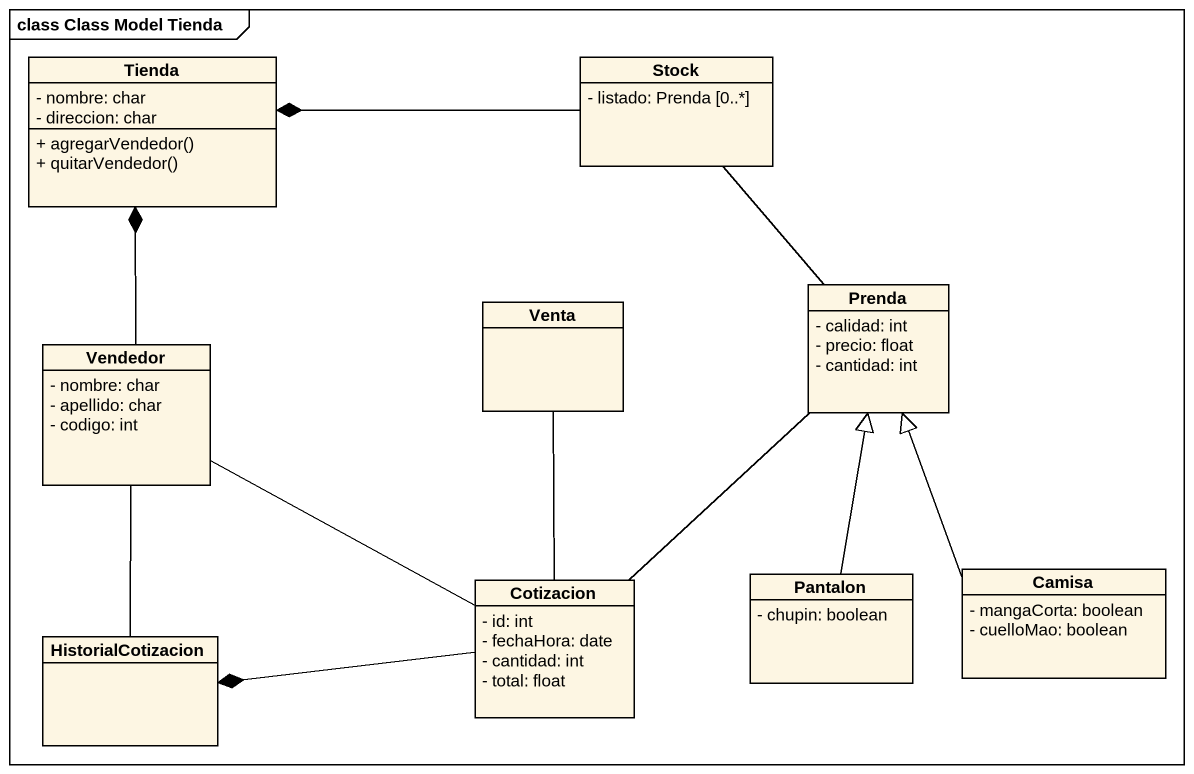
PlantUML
@startuml
mainframe class Class Model Tienda
hide circle
hide empty members
skinparam classAttributeIconSize 0
class Tienda {
  - nombre: char
  - direccion: char
  + agregarVendedor()
  + quitarVendedor()
}
class Stock {
  - listado: Prenda [0..*]
}
class Venta
class Prenda {
  - calidad: int
  - precio: float
  - cantidad: int
}
class Vendedor {
  - nombre: char
  - apellido: char
  - codigo: int
}
class Cotizacion {
  - id: int
  - fechaHora: date
  - cantidad: int
  - total: float
}
class Pantalon {
  - chupin: boolean
}
class Camisa {
  - mangaCorta: boolean
  - cuelloMao: boolean
}
class HistorialCotizacion
Stock -left-* Tienda
Venta -- Cotizacion
Prenda -up- Stock
Prenda -- Cotizacion
Vendedor -up-* Tienda
Cotizacion -left- Vendedor
Cotizacion -left-* HistorialCotizacion
Pantalon -up-|> Prenda
Camisa -up-|> Prenda
HistorialCotizacion -up- Vendedor
@enduml
